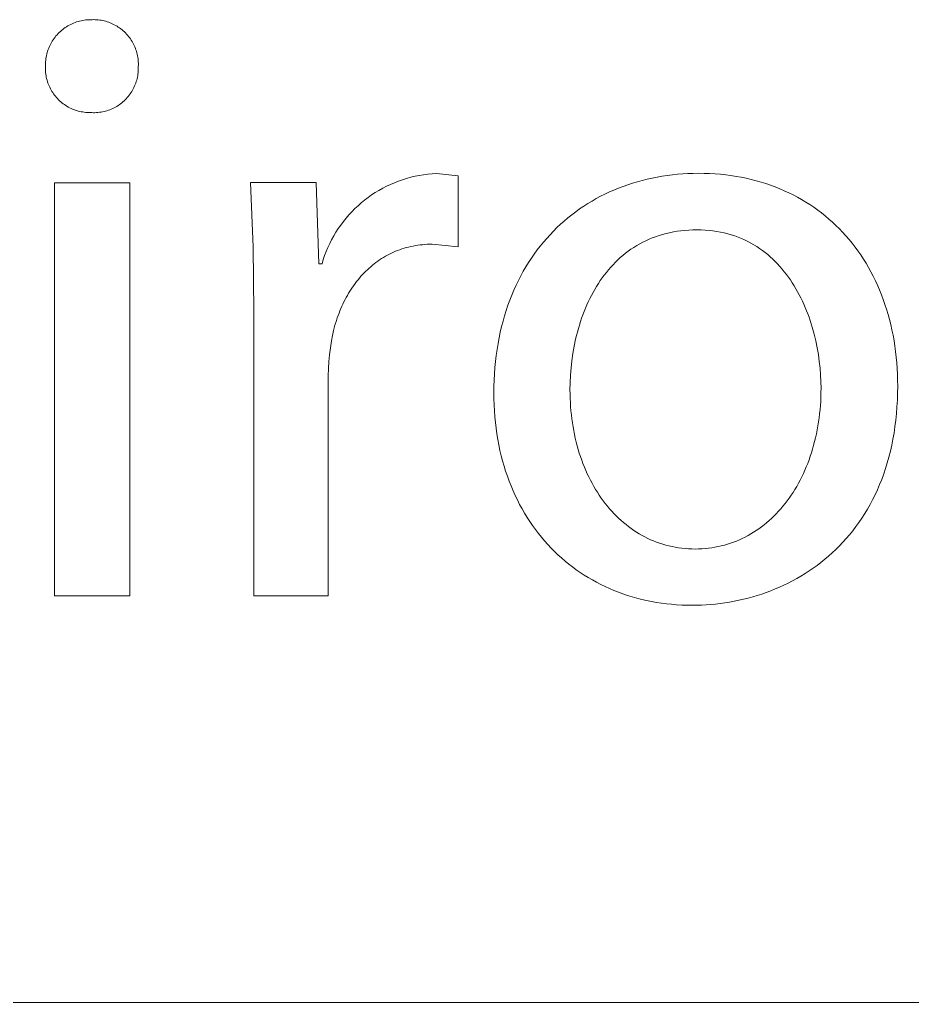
# Model space of a CAD drawing. Header units: millimetres. Extents: x 0 to 4030, y -54 to 2762.
# Drawn here: x 3224.49 to 3266.68, y -53.58 to -7.14 of the extents above; entities that cross this region are included whole.
import ezdxf

# ---------------------------------------------------------------- set-up
doc = ezdxf.new("R2010")
doc.units = ezdxf.units.MM
doc.header["$MEASUREMENT"] = 0
doc.layers.add('Domyślny', color=7, linetype='Continuous', true_color=0x000000)

msp = doc.modelspace()

# ---------------------------------------------------------------- linework, layer by layer
at = {"layer": 'Domyślny', "color": 18, "lineweight": 15, "true_color": 0x000000}
for p, q in [((3226.773, -7.432), (3226.838, -7.396)), ((3226.838, -7.396), (3226.904, -7.362)), ((3226.904, -7.362), (3226.971, -7.33)), ((3226.971, -7.33), (3227.039, -7.3)), ((3227.039, -7.3), (3227.108, -7.273)), ((3227.108, -7.273), (3227.179, -7.249)), ((3227.179, -7.249), (3227.25, -7.226)), ((3227.25, -7.226), (3227.321, -7.207)), ((3227.321, -7.207), (3227.394, -7.189)), ((3227.394, -7.189), (3227.466, -7.175)), ((3227.466, -7.175), (3227.54, -7.162)), ((3227.54, -7.162), (3227.614, -7.153)), ((3227.614, -7.153), (3227.688, -7.146)), ((3227.688, -7.146), (3227.762, -7.141)), ((3227.762, -7.141), (3227.836, -7.139)), ((3227.836, -7.139), (3227.91, -7.14)), ((3227.91, -7.14), (3227.983, -7.138)), ((3227.983, -7.138), (3228.056, -7.139)), ((3228.056, -7.139), (3228.129, -7.143)), ((3228.129, -7.143), (3228.202, -7.149)), ((3228.202, -7.149), (3228.274, -7.158)), ((3228.274, -7.158), (3228.346, -7.169)), ((3228.346, -7.169), (3228.418, -7.183)), ((3228.418, -7.183), (3228.489, -7.199)), ((3228.489, -7.199), (3228.559, -7.217)), ((3228.559, -7.217), (3228.629, -7.238)), ((3228.629, -7.238), (3228.698, -7.261)), ((3228.698, -7.261), (3228.766, -7.287)), ((3228.766, -7.287), (3228.834, -7.315)), ((3228.834, -7.315), (3228.9, -7.346)), ((3228.9, -7.346), (3228.965, -7.378)), ((3228.965, -7.378), (3229.029, -7.413)), ((3229.029, -7.413), (3229.092, -7.45)), ((3226.208, -7.91), (3226.256, -7.854)), ((3226.256, -7.854), (3226.307, -7.799)), ((3226.307, -7.799), (3226.359, -7.746)), ((3226.359, -7.746), (3226.414, -7.696)), ((3226.414, -7.696), (3226.47, -7.647)), ((3226.47, -7.647), (3226.527, -7.6)), ((3226.527, -7.6), (3226.586, -7.555)), ((3226.586, -7.555), (3226.647, -7.512)), ((3226.647, -7.512), (3226.709, -7.471)), ((3226.709, -7.471), (3226.773, -7.432)), ((3229.092, -7.45), (3229.153, -7.489)), ((3229.153, -7.489), (3229.213, -7.53)), ((3229.213, -7.53), (3229.272, -7.574)), ((3229.272, -7.574), (3229.329, -7.619)), ((3229.329, -7.619), (3229.385, -7.666)), ((3229.385, -7.666), (3229.438, -7.715)), ((3229.438, -7.715), (3229.49, -7.766)), ((3229.49, -7.766), (3229.541, -7.819)), ((3229.541, -7.819), (3229.589, -7.874)), ((3229.589, -7.874), (3229.636, -7.93)), ((3225.894, -8.413), (3225.925, -8.346)), ((3225.925, -8.346), (3225.959, -8.28)), ((3225.959, -8.28), (3225.995, -8.215)), ((3225.995, -8.215), (3226.033, -8.151)), ((3226.033, -8.151), (3226.074, -8.088)), ((3226.074, -8.088), (3226.116, -8.027)), ((3226.116, -8.027), (3226.161, -7.968)), ((3226.161, -7.968), (3226.208, -7.91)), ((3229.636, -7.93), (3229.68, -7.987)), ((3229.68, -7.987), (3229.723, -8.046)), ((3229.723, -8.046), (3229.764, -8.107)), ((3229.764, -8.107), (3229.802, -8.169)), ((3229.802, -8.169), (3229.838, -8.232)), ((3229.838, -8.232), (3229.872, -8.297)), ((3229.872, -8.297), (3229.904, -8.362)), ((3225.756, -8.837), (3225.773, -8.764)), ((3225.773, -8.764), (3225.792, -8.693)), ((3225.792, -8.693), (3225.814, -8.621)), ((3225.814, -8.621), (3225.838, -8.551)), ((3225.838, -8.551), (3225.865, -8.482)), ((3225.865, -8.482), (3225.894, -8.413)), ((3229.904, -8.362), (3229.934, -8.429)), ((3229.934, -8.429), (3229.961, -8.496)), ((3229.961, -8.496), (3229.986, -8.565)), ((3229.986, -8.565), (3230.008, -8.634)), ((3230.008, -8.634), (3230.028, -8.704)), ((3230.028, -8.704), (3230.046, -8.775)), ((3230.046, -8.775), (3230.061, -8.846)), ((3225.708, -9.28), (3225.71, -9.205)), ((3225.71, -9.354), (3225.708, -9.28)), ((3225.71, -9.205), (3225.714, -9.131)), ((3225.714, -9.131), (3225.721, -9.057)), ((3225.721, -9.057), (3225.73, -8.983)), ((3225.73, -8.983), (3225.742, -8.91)), ((3225.742, -8.91), (3225.756, -8.837)), ((3230.061, -8.846), (3230.074, -8.918)), ((3230.074, -8.918), (3230.084, -8.99)), ((3230.084, -8.99), (3230.092, -9.063)), ((3230.092, -9.063), (3230.097, -9.135)), ((3230.097, -9.135), (3230.1, -9.208)), ((3230.1, -9.281), (3230.098, -9.354)), ((3230.1, -9.208), (3230.1, -9.281)), ((3225.708, -9.426), (3225.71, -9.354)), ((3225.709, -9.498), (3225.708, -9.426)), ((3225.713, -9.571), (3225.709, -9.498)), ((3225.719, -9.643), (3225.713, -9.571)), ((3225.727, -9.714), (3225.719, -9.643)), ((3225.738, -9.786), (3225.727, -9.714)), ((3230.08, -9.715), (3230.069, -9.787)), ((3230.089, -9.643), (3230.08, -9.715)), ((3230.095, -9.571), (3230.089, -9.643)), ((3230.098, -9.499), (3230.095, -9.571)), ((3230.098, -9.354), (3230.099, -9.426)), ((3230.099, -9.426), (3230.098, -9.499)), ((3225.751, -9.857), (3225.738, -9.786)), ((3225.767, -9.927), (3225.751, -9.857)), ((3225.786, -9.997), (3225.767, -9.927)), ((3225.806, -10.067), (3225.786, -9.997)), ((3225.829, -10.135), (3225.806, -10.067)), ((3225.855, -10.203), (3225.829, -10.135)), ((3225.882, -10.269), (3225.855, -10.203)), ((3229.952, -10.204), (3229.924, -10.271)), ((3229.978, -10.136), (3229.952, -10.204)), ((3230.001, -10.068), (3229.978, -10.136)), ((3230.022, -9.998), (3230.001, -10.068)), ((3230.04, -9.928), (3230.022, -9.998)), ((3230.056, -9.858), (3230.04, -9.928)), ((3230.069, -9.787), (3230.056, -9.858)), ((3225.912, -10.335), (3225.882, -10.269)), ((3225.945, -10.4), (3225.912, -10.335)), ((3225.979, -10.463), (3225.945, -10.4)), ((3226.016, -10.526), (3225.979, -10.463)), ((3226.054, -10.587), (3226.016, -10.526)), ((3226.095, -10.646), (3226.054, -10.587)), ((3226.138, -10.704), (3226.095, -10.646)), ((3229.711, -10.649), (3229.668, -10.707)), ((3229.752, -10.589), (3229.711, -10.649)), ((3229.791, -10.528), (3229.752, -10.589)), ((3229.828, -10.465), (3229.791, -10.528)), ((3229.862, -10.402), (3229.828, -10.465)), ((3229.894, -10.337), (3229.862, -10.402)), ((3229.924, -10.271), (3229.894, -10.337)), ((3226.183, -10.761), (3226.138, -10.704)), ((3226.23, -10.816), (3226.183, -10.761)), ((3226.278, -10.87), (3226.23, -10.816)), ((3226.329, -10.921), (3226.278, -10.87)), ((3226.381, -10.971), (3226.329, -10.921)), ((3226.435, -11.02), (3226.381, -10.971)), ((3226.491, -11.066), (3226.435, -11.02)), ((3226.548, -11.11), (3226.491, -11.066)), ((3226.606, -11.152), (3226.548, -11.11)), ((3229.259, -11.114), (3229.2, -11.156)), ((3229.316, -11.069), (3229.259, -11.114)), ((3229.371, -11.023), (3229.316, -11.069)), ((3229.425, -10.974), (3229.371, -11.023)), ((3229.477, -10.924), (3229.425, -10.974)), ((3229.528, -10.873), (3229.477, -10.924)), ((3229.577, -10.819), (3229.528, -10.873)), ((3229.624, -10.764), (3229.577, -10.819)), ((3229.668, -10.707), (3229.624, -10.764)), ((3226.666, -11.193), (3226.606, -11.152)), ((3226.728, -11.231), (3226.666, -11.193)), ((3226.79, -11.267), (3226.728, -11.231)), ((3226.854, -11.301), (3226.79, -11.267)), ((3226.919, -11.332), (3226.854, -11.301)), ((3226.985, -11.362), (3226.919, -11.332)), ((3227.052, -11.389), (3226.985, -11.362)), ((3227.12, -11.414), (3227.052, -11.389)), ((3227.189, -11.436), (3227.12, -11.414)), ((3227.258, -11.456), (3227.189, -11.436)), ((3227.328, -11.474), (3227.258, -11.456)), ((3227.399, -11.489), (3227.328, -11.474)), ((3227.47, -11.502), (3227.399, -11.489)), ((3227.542, -11.512), (3227.47, -11.502)), ((3227.613, -11.52), (3227.542, -11.512)), ((3227.685, -11.525), (3227.613, -11.52)), ((3227.758, -11.528), (3227.685, -11.525)), ((3227.83, -11.528), (3227.758, -11.528)), ((3227.902, -11.533), (3227.83, -11.528)), ((3227.975, -11.535), (3227.902, -11.533)), ((3228.047, -11.534), (3227.975, -11.535)), ((3228.119, -11.531), (3228.047, -11.534)), ((3228.191, -11.526), (3228.119, -11.531)), ((3228.263, -11.518), (3228.191, -11.526)), ((3228.335, -11.507), (3228.263, -11.518)), ((3228.406, -11.494), (3228.335, -11.507)), ((3228.477, -11.479), (3228.406, -11.494)), ((3228.547, -11.461), (3228.477, -11.479)), ((3228.617, -11.441), (3228.547, -11.461)), ((3228.686, -11.418), (3228.617, -11.441)), ((3228.754, -11.393), (3228.686, -11.418)), ((3228.821, -11.366), (3228.754, -11.393)), ((3228.887, -11.337), (3228.821, -11.366)), ((3228.952, -11.305), (3228.887, -11.337)), ((3229.016, -11.271), (3228.952, -11.305)), ((3229.078, -11.235), (3229.016, -11.271)), ((3229.14, -11.196), (3229.078, -11.235)), ((3229.2, -11.156), (3229.14, -11.196)), ((3226.139, -14.843), (3229.695, -14.843)), ((3226.139, -34.37), (3226.139, -14.843)), ((3229.695, -14.843), (3229.695, -34.37)), ((3235.525, -17.89), (3235.399, -14.838)), ((3235.399, -14.838), (3238.499, -14.838)), ((3238.499, -14.838), (3238.634, -18.676)), ((3242.014, -14.924), (3242.202, -14.843)), ((3242.202, -14.843), (3242.393, -14.769)), ((3242.393, -14.769), (3242.586, -14.701)), ((3242.586, -14.701), (3242.781, -14.64)), ((3242.781, -14.64), (3242.978, -14.586)), ((3242.978, -14.586), (3243.177, -14.539)), ((3243.177, -14.539), (3243.377, -14.499)), ((3243.377, -14.499), (3243.579, -14.466)), ((3243.579, -14.466), (3243.782, -14.439)), ((3243.782, -14.439), (3243.986, -14.42)), ((3243.986, -14.42), (3244.19, -14.408)), ((3244.19, -14.408), (3245.21, -14.516)), ((3245.21, -14.516), (3245.21, -17.871)), ((3253.458, -14.864), (3253.685, -14.796)), ((3253.685, -14.796), (3253.914, -14.733)), ((3253.914, -14.733), (3254.146, -14.676)), ((3254.146, -14.676), (3254.38, -14.624)), ((3254.38, -14.624), (3254.616, -14.577)), ((3254.616, -14.577), (3254.855, -14.536)), ((3254.855, -14.536), (3255.095, -14.5)), ((3255.095, -14.5), (3255.338, -14.47)), ((3255.338, -14.47), (3255.583, -14.445)), ((3255.583, -14.445), (3255.83, -14.425)), ((3255.83, -14.425), (3256.078, -14.411)), ((3256.078, -14.411), (3256.329, -14.403)), ((3256.329, -14.403), (3256.581, -14.4)), ((3256.581, -14.4), (3256.842, -14.403)), ((3256.842, -14.403), (3257.101, -14.412)), ((3257.101, -14.412), (3257.358, -14.427)), ((3257.358, -14.427), (3257.611, -14.447)), ((3257.611, -14.447), (3257.862, -14.474)), ((3257.862, -14.474), (3258.109, -14.506)), ((3258.109, -14.506), (3258.354, -14.544)), ((3258.354, -14.544), (3258.596, -14.587)), ((3258.596, -14.587), (3258.834, -14.636)), ((3258.834, -14.636), (3259.07, -14.691)), ((3259.07, -14.691), (3259.303, -14.751)), ((3259.303, -14.751), (3259.532, -14.816)), ((3259.532, -14.816), (3259.758, -14.887)), ((3241.124, -15.424), (3241.295, -15.312)), ((3241.295, -15.312), (3241.469, -15.206)), ((3241.469, -15.206), (3241.648, -15.105)), ((3241.648, -15.105), (3241.829, -15.012)), ((3241.829, -15.012), (3242.014, -14.924)), ((3252.153, -15.383), (3252.364, -15.283)), ((3252.364, -15.283), (3252.577, -15.189)), ((3252.577, -15.189), (3252.793, -15.1)), ((3252.793, -15.1), (3253.012, -15.016)), ((3253.012, -15.016), (3253.233, -14.938)), ((3253.233, -14.938), (3253.458, -14.864)), ((3259.758, -14.887), (3259.981, -14.963)), ((3259.981, -14.963), (3260.201, -15.044)), ((3260.201, -15.044), (3260.417, -15.131)), ((3260.417, -15.131), (3260.63, -15.223)), ((3260.63, -15.223), (3260.84, -15.32)), ((3260.84, -15.32), (3261.046, -15.422)), ((3240.636, -15.795), (3240.794, -15.666)), ((3240.794, -15.666), (3240.957, -15.542)), ((3240.957, -15.542), (3241.124, -15.424)), ((3251.343, -15.831), (3251.541, -15.711)), ((3251.541, -15.711), (3251.742, -15.597)), ((3251.742, -15.597), (3251.946, -15.487)), ((3251.946, -15.487), (3252.153, -15.383)), ((3261.046, -15.422), (3261.249, -15.529)), ((3261.249, -15.529), (3261.448, -15.641)), ((3261.448, -15.641), (3261.643, -15.758)), ((3261.643, -15.758), (3261.835, -15.879)), ((3240.05, -16.366), (3240.189, -16.216)), ((3240.189, -16.216), (3240.333, -16.07)), ((3240.333, -16.07), (3240.482, -15.93)), ((3240.482, -15.93), (3240.636, -15.795)), ((3250.585, -16.36), (3250.769, -16.22)), ((3250.769, -16.22), (3250.957, -16.085)), ((3250.957, -16.085), (3251.148, -15.956)), ((3251.148, -15.956), (3251.343, -15.831)), ((3261.835, -15.879), (3262.023, -16.006)), ((3262.023, -16.006), (3262.207, -16.137)), ((3262.207, -16.137), (3262.388, -16.273)), ((3239.667, -16.844), (3239.789, -16.68)), ((3239.789, -16.68), (3239.917, -16.521)), ((3239.917, -16.521), (3240.05, -16.366)), ((3250.055, -16.808), (3250.228, -16.654)), ((3250.228, -16.654), (3250.405, -16.504)), ((3250.405, -16.504), (3250.585, -16.36)), ((3262.388, -16.273), (3262.564, -16.414)), ((3262.564, -16.414), (3262.737, -16.56)), ((3262.737, -16.56), (3262.906, -16.71)), ((3262.906, -16.71), (3263.071, -16.864)), ((3239.439, -17.184), (3239.55, -17.012)), ((3239.55, -17.012), (3239.667, -16.844)), ((3249.558, -17.3), (3249.72, -17.131)), ((3249.72, -17.131), (3249.885, -16.967)), ((3249.885, -16.967), (3250.055, -16.808)), ((3255.385, -17.17), (3255.211, -17.205)), ((3255.562, -17.14), (3255.385, -17.17)), ((3255.743, -17.115), (3255.562, -17.14)), ((3255.927, -17.096), (3255.743, -17.115)), ((3256.115, -17.082), (3255.927, -17.096)), ((3256.306, -17.074), (3256.115, -17.082)), ((3256.5, -17.071), (3256.306, -17.074)), ((3256.695, -17.074), (3256.5, -17.071)), ((3256.887, -17.083), (3256.695, -17.074)), ((3257.074, -17.098), (3256.887, -17.083)), ((3257.258, -17.119), (3257.074, -17.098)), ((3257.439, -17.145), (3257.258, -17.119)), ((3257.616, -17.177), (3257.439, -17.145)), ((3257.789, -17.214), (3257.616, -17.177)), ((3263.071, -16.864), (3263.232, -17.023)), ((3263.232, -17.023), (3263.388, -17.187)), ((3239.144, -17.721), (3239.236, -17.539)), ((3239.236, -17.539), (3239.335, -17.36)), ((3239.335, -17.36), (3239.439, -17.184)), ((3249.247, -17.652), (3249.4, -17.474)), ((3249.4, -17.474), (3249.558, -17.3)), ((3254.088, -17.585), (3253.94, -17.658)), ((3254.238, -17.517), (3254.088, -17.585)), ((3254.392, -17.453), (3254.238, -17.517)), ((3254.549, -17.394), (3254.392, -17.453)), ((3254.709, -17.339), (3254.549, -17.394)), ((3254.873, -17.29), (3254.709, -17.339)), ((3255.04, -17.245), (3254.873, -17.29)), ((3255.211, -17.205), (3255.04, -17.245)), ((3257.958, -17.257), (3257.789, -17.214)), ((3258.124, -17.305), (3257.958, -17.257)), ((3258.287, -17.358), (3258.124, -17.305)), ((3258.446, -17.416), (3258.287, -17.358)), ((3258.601, -17.479), (3258.446, -17.416)), ((3258.753, -17.547), (3258.601, -17.479)), ((3258.902, -17.619), (3258.753, -17.547)), ((3259.047, -17.696), (3258.902, -17.619)), ((3263.388, -17.187), (3263.541, -17.354)), ((3263.541, -17.354), (3263.69, -17.526)), ((3263.69, -17.526), (3263.834, -17.703)), ((3235.56, -20.944), (3235.525, -17.89)), ((3238.906, -18.287), (3238.979, -18.095)), ((3238.979, -18.095), (3239.058, -17.907)), ((3239.058, -17.907), (3239.144, -17.721)), ((3242.253, -18.087), (3242.155, -18.13)), ((3242.352, -18.047), (3242.253, -18.087)), ((3242.453, -18.01), (3242.352, -18.047)), ((3242.555, -17.975), (3242.453, -18.01)), ((3242.658, -17.942), (3242.555, -17.975)), ((3242.763, -17.912), (3242.658, -17.942)), ((3242.868, -17.884), (3242.763, -17.912)), ((3242.975, -17.859), (3242.868, -17.884)), ((3243.083, -17.836), (3242.975, -17.859)), ((3243.192, -17.816), (3243.083, -17.836)), ((3243.302, -17.799), (3243.192, -17.816)), ((3243.414, -17.784), (3243.302, -17.799)), ((3243.527, -17.772), (3243.414, -17.784)), ((3243.64, -17.762), (3243.527, -17.772)), ((3243.755, -17.755), (3243.64, -17.762)), ((3243.871, -17.751), (3243.755, -17.755)), ((3243.988, -17.75), (3243.871, -17.751)), ((3245.21, -17.871), (3243.988, -17.75)), ((3248.812, -18.215), (3248.953, -18.023)), ((3248.953, -18.023), (3249.098, -17.835)), ((3249.098, -17.835), (3249.247, -17.652)), ((3253.254, -18.083), (3253.126, -18.18)), ((3253.384, -17.99), (3253.254, -18.083)), ((3253.519, -17.901), (3253.384, -17.99)), ((3253.656, -17.816), (3253.519, -17.901)), ((3253.797, -17.734), (3253.656, -17.816)), ((3253.94, -17.658), (3253.797, -17.734)), ((3259.189, -17.777), (3259.047, -17.696)), ((3259.327, -17.862), (3259.189, -17.777)), ((3259.462, -17.952), (3259.327, -17.862)), ((3259.594, -18.045), (3259.462, -17.952)), ((3259.722, -18.143), (3259.594, -18.045)), ((3263.834, -17.703), (3263.974, -17.883)), ((3263.974, -17.883), (3264.11, -18.068)), ((3264.11, -18.068), (3264.241, -18.257)), ((3238.781, -18.676), (3238.84, -18.48)), ((3238.84, -18.48), (3238.906, -18.287)), ((3241.418, -18.55), (3241.332, -18.612)), ((3241.505, -18.489), (3241.418, -18.55)), ((3241.594, -18.431), (3241.505, -18.489)), ((3241.684, -18.375), (3241.594, -18.431)), ((3241.776, -18.322), (3241.684, -18.375)), ((3241.869, -18.27), (3241.776, -18.322)), ((3241.963, -18.221), (3241.869, -18.27)), ((3242.058, -18.174), (3241.963, -18.221)), ((3242.155, -18.13), (3242.058, -18.174)), ((3248.544, -18.614), (3248.676, -18.412)), ((3248.676, -18.412), (3248.812, -18.215)), ((3252.762, -18.493), (3252.647, -18.604)), ((3252.88, -18.385), (3252.762, -18.493)), ((3253.001, -18.281), (3252.88, -18.385)), ((3253.126, -18.18), (3253.001, -18.281)), ((3259.847, -18.244), (3259.722, -18.143)), ((3259.969, -18.349), (3259.847, -18.244)), ((3260.087, -18.458), (3259.969, -18.349)), ((3260.202, -18.57), (3260.087, -18.458)), ((3260.314, -18.685), (3260.202, -18.57)), ((3264.241, -18.257), (3264.368, -18.45)), ((3264.368, -18.45), (3264.491, -18.647)), ((3238.634, -18.676), (3238.781, -18.676)), ((3240.846, -19.03), (3240.77, -19.106)), ((3240.924, -18.955), (3240.846, -19.03)), ((3241.002, -18.883), (3240.924, -18.955)), ((3241.083, -18.812), (3241.002, -18.883)), ((3241.164, -18.743), (3241.083, -18.812)), ((3241.247, -18.677), (3241.164, -18.743)), ((3241.332, -18.612), (3241.247, -18.677)), ((3248.176, -19.246), (3248.294, -19.031)), ((3248.294, -19.031), (3248.416, -18.82)), ((3248.416, -18.82), (3248.544, -18.614)), ((3252.321, -18.957), (3252.219, -19.082)), ((3252.427, -18.836), (3252.321, -18.957)), ((3252.536, -18.718), (3252.427, -18.836)), ((3252.647, -18.604), (3252.536, -18.718)), ((3260.423, -18.804), (3260.314, -18.685)), ((3260.528, -18.926), (3260.423, -18.804)), ((3260.63, -19.05), (3260.528, -18.926)), ((3264.491, -18.647), (3264.609, -18.848)), ((3264.609, -18.848), (3264.723, -19.053)), ((3240.482, -19.432), (3240.414, -19.518)), ((3240.552, -19.348), (3240.482, -19.432)), ((3240.623, -19.265), (3240.552, -19.348)), ((3240.696, -19.185), (3240.623, -19.265)), ((3240.77, -19.106), (3240.696, -19.185)), ((3247.954, -19.69), (3248.062, -19.466)), ((3248.062, -19.466), (3248.176, -19.246)), ((3251.931, -19.471), (3251.841, -19.607)), ((3252.024, -19.339), (3251.931, -19.471)), ((3252.12, -19.209), (3252.024, -19.339)), ((3252.219, -19.082), (3252.12, -19.209)), ((3260.729, -19.178), (3260.63, -19.05)), ((3260.825, -19.308), (3260.729, -19.178)), ((3260.918, -19.441), (3260.825, -19.308)), ((3261.008, -19.577), (3260.918, -19.441)), ((3264.723, -19.053), (3264.832, -19.262)), ((3264.832, -19.262), (3264.937, -19.474)), ((3264.937, -19.474), (3265.036, -19.691)), ((3240.157, -19.88), (3240.096, -19.975)), ((3240.219, -19.787), (3240.157, -19.88)), ((3240.282, -19.695), (3240.219, -19.787)), ((3240.347, -19.606), (3240.282, -19.695)), ((3240.414, -19.518), (3240.347, -19.606)), ((3247.751, -20.153), (3247.85, -19.919)), ((3247.85, -19.919), (3247.954, -19.69)), ((3251.67, -19.886), (3251.589, -20.029)), ((3251.754, -19.745), (3251.67, -19.886)), ((3251.841, -19.607), (3251.754, -19.745)), ((3261.095, -19.715), (3261.008, -19.577)), ((3261.178, -19.855), (3261.095, -19.715)), ((3261.259, -19.998), (3261.178, -19.855)), ((3265.036, -19.691), (3265.132, -19.911)), ((3265.132, -19.911), (3265.222, -20.135)), ((3239.871, -20.37), (3239.819, -20.473)), ((3239.925, -20.269), (3239.871, -20.37)), ((3239.981, -20.169), (3239.925, -20.269)), ((3240.038, -20.071), (3239.981, -20.169)), ((3240.096, -19.975), (3240.038, -20.071)), ((3247.569, -20.632), (3247.658, -20.39)), ((3247.658, -20.39), (3247.751, -20.153)), ((3251.436, -20.322), (3251.364, -20.471)), ((3251.511, -20.174), (3251.436, -20.322)), ((3251.589, -20.029), (3251.511, -20.174)), ((3261.337, -20.142), (3261.259, -19.998)), ((3261.411, -20.289), (3261.337, -20.142)), ((3261.483, -20.437), (3261.411, -20.289)), ((3265.222, -20.135), (3265.308, -20.362)), ((3265.308, -20.362), (3265.388, -20.593)), ((3239.673, -20.791), (3239.628, -20.9)), ((3239.72, -20.684), (3239.673, -20.791)), ((3239.769, -20.578), (3239.72, -20.684)), ((3239.819, -20.473), (3239.769, -20.578)), ((3247.408, -21.13), (3247.486, -20.879)), ((3247.486, -20.879), (3247.569, -20.632)), ((3251.229, -20.777), (3251.167, -20.933)), ((3251.295, -20.623), (3251.229, -20.777)), ((3251.364, -20.471), (3251.295, -20.623)), ((3261.551, -20.587), (3261.483, -20.437)), ((3261.617, -20.739), (3261.551, -20.587)), ((3261.68, -20.892), (3261.617, -20.739)), ((3261.74, -21.047), (3261.68, -20.892)), ((3265.388, -20.593), (3265.464, -20.827)), ((3265.464, -20.827), (3265.535, -21.065)), ((3235.56, -34.365), (3235.56, -20.944)), ((3239.465, -21.35), (3239.393, -21.583)), ((3239.503, -21.235), (3239.465, -21.35)), ((3239.543, -21.122), (3239.503, -21.235)), ((3239.585, -21.01), (3239.543, -21.122)), ((3239.628, -20.9), (3239.585, -21.01)), ((3247.335, -21.385), (3247.408, -21.13)), ((3251.049, -21.249), (3250.995, -21.41)), ((3251.106, -21.09), (3251.049, -21.249)), ((3251.167, -20.933), (3251.106, -21.09)), ((3261.797, -21.203), (3261.74, -21.047)), ((3261.851, -21.36), (3261.797, -21.203)), ((3261.902, -21.518), (3261.851, -21.36)), ((3265.535, -21.065), (3265.601, -21.307)), ((3265.601, -21.307), (3265.662, -21.552)), ((3239.33, -21.822), (3239.273, -22.065)), ((3239.393, -21.583), (3239.33, -21.822)), ((3247.206, -21.908), (3247.268, -21.644)), ((3247.268, -21.644), (3247.335, -21.385)), ((3250.895, -21.735), (3250.85, -21.9)), ((3250.944, -21.572), (3250.895, -21.735)), ((3250.995, -21.41), (3250.944, -21.572)), ((3261.951, -21.677), (3261.902, -21.518)), ((3262.039, -21.997), (3261.951, -21.677)), ((3265.662, -21.552), (3265.718, -21.8)), ((3265.718, -21.8), (3265.769, -22.051)), ((3239.273, -22.065), (3239.224, -22.313)), ((3247.099, -22.448), (3247.15, -22.176)), ((3247.15, -22.176), (3247.206, -21.908)), ((3250.767, -22.234), (3250.696, -22.571)), ((3250.807, -22.066), (3250.767, -22.234)), ((3250.85, -21.9), (3250.807, -22.066)), ((3262.117, -22.319), (3262.039, -21.997)), ((3265.769, -22.051), (3265.815, -22.306)), ((3239.176, -22.641), (3239.137, -22.971)), ((3239.224, -22.313), (3239.176, -22.641)), ((3247.015, -23.005), (3247.054, -22.724)), ((3247.054, -22.724), (3247.099, -22.448)), ((3250.696, -22.571), (3250.636, -22.912)), ((3262.184, -22.642), (3262.117, -22.319)), ((3262.24, -22.966), (3262.184, -22.642)), ((3265.815, -22.306), (3265.855, -22.563)), ((3265.855, -22.563), (3265.89, -22.824)), ((3239.137, -22.971), (3239.108, -23.301)), ((3246.982, -23.29), (3247.015, -23.005)), ((3250.636, -22.912), (3250.587, -23.255)), ((3262.285, -23.29), (3262.24, -22.966)), ((3265.89, -22.824), (3265.92, -23.088)), ((3265.92, -23.088), (3265.945, -23.355)), ((3239.087, -23.632), (3239.076, -23.964)), ((3239.108, -23.301), (3239.087, -23.632)), ((3246.933, -23.871), (3246.954, -23.578)), ((3246.954, -23.578), (3246.982, -23.29)), ((3250.55, -23.6), (3250.523, -23.947)), ((3250.587, -23.255), (3250.55, -23.6)), ((3262.321, -23.612), (3262.285, -23.29)), ((3262.345, -23.931), (3262.321, -23.612)), ((3265.945, -23.355), (3265.964, -23.625)), ((3265.964, -23.625), (3265.978, -23.898)), ((3239.076, -23.964), (3239.076, -34.365)), ((3246.917, -24.168), (3246.933, -23.871)), ((3250.523, -23.947), (3250.507, -24.294)), ((3262.36, -24.248), (3262.345, -23.931)), ((3265.978, -23.898), (3265.986, -24.174)), ((3246.905, -24.774), (3246.908, -24.469)), ((3246.908, -24.469), (3246.917, -24.168)), ((3250.507, -24.294), (3250.501, -24.64)), ((3262.365, -24.559), (3262.36, -24.248)), ((3262.363, -24.765), (3262.365, -24.559)), ((3265.989, -24.452), (3265.985, -24.787)), ((3265.986, -24.174), (3265.989, -24.452)), ((3246.908, -25.062), (3246.905, -24.774)), ((3246.916, -25.346), (3246.908, -25.062)), ((3250.501, -24.64), (3250.503, -24.84)), ((3250.503, -24.84), (3250.509, -25.038)), ((3250.509, -25.038), (3250.517, -25.235)), ((3262.349, -25.17), (3262.358, -24.969)), ((3262.358, -24.969), (3262.363, -24.765)), ((3265.985, -24.787), (3265.974, -25.116)), ((3246.931, -25.627), (3246.916, -25.346)), ((3250.517, -25.235), (3250.53, -25.43)), ((3250.53, -25.43), (3250.546, -25.623)), ((3262.319, -25.568), (3262.336, -25.37)), ((3262.336, -25.37), (3262.349, -25.17)), ((3265.956, -25.439), (3265.931, -25.756)), ((3265.974, -25.116), (3265.956, -25.439)), ((3246.952, -25.904), (3246.931, -25.627)), ((3246.978, -26.178), (3246.952, -25.904)), ((3250.546, -25.623), (3250.565, -25.815)), ((3250.565, -25.815), (3250.588, -26.004)), ((3250.588, -26.004), (3250.614, -26.192)), ((3262.249, -26.15), (3262.276, -25.958)), ((3262.276, -25.958), (3262.299, -25.764)), ((3262.299, -25.764), (3262.319, -25.568)), ((3265.931, -25.756), (3265.9, -26.067)), ((3247.01, -26.448), (3246.978, -26.178)), ((3247.047, -26.715), (3247.01, -26.448)), ((3250.614, -26.192), (3250.644, -26.378)), ((3250.644, -26.378), (3250.677, -26.562)), ((3262.185, -26.527), (3262.219, -26.339)), ((3262.219, -26.339), (3262.249, -26.15)), ((3265.861, -26.373), (3265.816, -26.673)), ((3265.9, -26.067), (3265.861, -26.373)), ((3247.09, -26.978), (3247.047, -26.715)), ((3250.677, -26.562), (3250.713, -26.744)), ((3250.713, -26.744), (3250.752, -26.923)), ((3250.752, -26.923), (3250.795, -27.101)), ((3262.064, -27.076), (3262.107, -26.895)), ((3262.107, -26.895), (3262.148, -26.712)), ((3262.148, -26.712), (3262.185, -26.527)), ((3265.816, -26.673), (3265.764, -26.966)), ((3247.139, -27.237), (3247.09, -26.978)), ((3247.192, -27.493), (3247.139, -27.237)), ((3250.795, -27.101), (3250.84, -27.276)), ((3250.84, -27.276), (3250.889, -27.45)), ((3261.967, -27.43), (3262.017, -27.254)), ((3262.017, -27.254), (3262.064, -27.076)), ((3265.706, -27.255), (3265.642, -27.537)), ((3265.764, -26.966), (3265.706, -27.255)), ((3247.252, -27.745), (3247.192, -27.493)), ((3247.316, -27.993), (3247.252, -27.745)), ((3250.889, -27.45), (3250.941, -27.62)), ((3250.941, -27.62), (3250.996, -27.789)), ((3250.996, -27.789), (3251.054, -27.955)), ((3261.798, -27.943), (3261.857, -27.774)), ((3261.857, -27.774), (3261.914, -27.603)), ((3261.914, -27.603), (3261.967, -27.43)), ((3265.572, -27.814), (3265.496, -28.084)), ((3265.642, -27.537), (3265.572, -27.814)), ((3247.386, -28.237), (3247.316, -27.993)), ((3247.46, -28.478), (3247.386, -28.237)), ((3251.054, -27.955), (3251.115, -28.119)), ((3251.115, -28.119), (3251.179, -28.28)), ((3251.179, -28.28), (3251.246, -28.439)), ((3261.602, -28.432), (3261.67, -28.272)), ((3261.67, -28.272), (3261.736, -28.109)), ((3261.736, -28.109), (3261.798, -27.943)), ((3265.496, -28.084), (3265.414, -28.35)), ((3247.54, -28.714), (3247.46, -28.478)), ((3247.625, -28.947), (3247.54, -28.714)), ((3251.246, -28.439), (3251.316, -28.595)), ((3251.316, -28.595), (3251.389, -28.749)), ((3251.389, -28.749), (3251.465, -28.899)), ((3261.379, -28.897), (3261.456, -28.745)), ((3261.456, -28.745), (3261.53, -28.59)), ((3261.53, -28.59), (3261.602, -28.432)), ((3265.326, -28.609), (3265.232, -28.863)), ((3265.414, -28.35), (3265.326, -28.609)), ((3247.714, -29.176), (3247.625, -28.947)), ((3247.809, -29.401), (3247.714, -29.176)), ((3251.465, -28.899), (3251.543, -29.047)), ((3251.543, -29.047), (3251.624, -29.193)), ((3251.624, -29.193), (3251.708, -29.335)), ((3261.132, -29.337), (3261.217, -29.193)), ((3261.217, -29.193), (3261.299, -29.047)), ((3261.299, -29.047), (3261.379, -28.897)), ((3265.133, -29.111), (3265.028, -29.354)), ((3265.232, -28.863), (3265.133, -29.111)), ((3247.908, -29.621), (3247.809, -29.401)), ((3248.012, -29.838), (3247.908, -29.621)), ((3251.708, -29.335), (3251.795, -29.475)), ((3251.795, -29.475), (3251.884, -29.611)), ((3251.884, -29.611), (3251.976, -29.745)), ((3260.86, -29.749), (3260.953, -29.615)), ((3260.953, -29.615), (3261.044, -29.477)), ((3261.044, -29.477), (3261.132, -29.337)), ((3264.919, -29.591), (3264.804, -29.823)), ((3265.028, -29.354), (3264.919, -29.591)), ((3248.121, -30.051), (3248.012, -29.838)), ((3248.234, -30.259), (3248.121, -30.051)), ((3251.976, -29.745), (3252.07, -29.876)), ((3252.07, -29.876), (3252.167, -30.003)), ((3252.167, -30.003), (3252.267, -30.128)), ((3252.267, -30.128), (3252.369, -30.249)), ((3260.462, -30.255), (3260.565, -30.133)), ((3260.565, -30.133), (3260.666, -30.008)), ((3260.666, -30.008), (3260.764, -29.88)), ((3260.764, -29.88), (3260.86, -29.749)), ((3264.684, -30.049), (3264.559, -30.269)), ((3264.804, -29.823), (3264.684, -30.049)), ((3248.352, -30.463), (3248.234, -30.259)), ((3248.474, -30.663), (3248.352, -30.463)), ((3252.369, -30.249), (3252.473, -30.367)), ((3252.473, -30.367), (3252.58, -30.481)), ((3252.58, -30.481), (3252.69, -30.593)), ((3252.69, -30.593), (3252.801, -30.701)), ((3260.025, -30.707), (3260.138, -30.599)), ((3260.138, -30.599), (3260.248, -30.488)), ((3260.248, -30.488), (3260.356, -30.373)), ((3260.356, -30.373), (3260.462, -30.255)), ((3264.429, -30.484), (3264.295, -30.693)), ((3264.559, -30.269), (3264.429, -30.484)), ((3248.601, -30.859), (3248.474, -30.663)), ((3248.732, -31.051), (3248.601, -30.859)), ((3248.867, -31.238), (3248.732, -31.051)), ((3252.801, -30.701), (3252.915, -30.805)), ((3252.915, -30.805), (3253.031, -30.906)), ((3253.031, -30.906), (3253.15, -31.004)), ((3253.15, -31.004), (3253.271, -31.098)), ((3253.271, -31.098), (3253.394, -31.188)), ((3259.429, -31.194), (3259.552, -31.104)), ((3259.552, -31.104), (3259.674, -31.01)), ((3259.674, -31.01), (3259.793, -30.913)), ((3259.793, -30.913), (3259.91, -30.812)), ((3259.91, -30.812), (3260.025, -30.707)), ((3264.013, -31.096), (3263.866, -31.289)), ((3264.156, -30.897), (3264.013, -31.096)), ((3264.295, -30.693), (3264.156, -30.897)), ((3249.007, -31.421), (3248.867, -31.238)), ((3249.15, -31.6), (3249.007, -31.421)), ((3253.394, -31.188), (3253.519, -31.275)), ((3253.519, -31.275), (3253.646, -31.358)), ((3253.646, -31.358), (3253.775, -31.437)), ((3253.775, -31.437), (3253.907, -31.512)), ((3253.907, -31.512), (3254.04, -31.583)), ((3258.781, -31.588), (3258.915, -31.517)), ((3258.915, -31.517), (3259.046, -31.442)), ((3259.046, -31.442), (3259.176, -31.363)), ((3259.176, -31.363), (3259.303, -31.28)), ((3259.303, -31.28), (3259.429, -31.194)), ((3263.714, -31.477), (3263.558, -31.659)), ((3263.866, -31.289), (3263.714, -31.477)), ((3249.298, -31.774), (3249.15, -31.6)), ((3249.45, -31.943), (3249.298, -31.774)), ((3249.606, -32.109), (3249.45, -31.943)), ((3254.04, -31.583), (3254.175, -31.651)), ((3254.175, -31.651), (3254.313, -31.714)), ((3254.313, -31.714), (3254.452, -31.774)), ((3254.452, -31.774), (3254.593, -31.829)), ((3254.593, -31.829), (3254.736, -31.88)), ((3254.736, -31.88), (3254.881, -31.927)), ((3254.881, -31.927), (3255.027, -31.97)), ((3255.027, -31.97), (3255.175, -32.008)), ((3255.175, -32.008), (3255.325, -32.042)), ((3255.325, -32.042), (3255.477, -32.072)), ((3257.351, -32.073), (3257.501, -32.043)), ((3257.501, -32.043), (3257.65, -32.01)), ((3257.65, -32.01), (3257.797, -31.972)), ((3257.797, -31.972), (3257.943, -31.929)), ((3257.943, -31.929), (3258.087, -31.883)), ((3258.087, -31.883), (3258.229, -31.832)), ((3258.229, -31.832), (3258.37, -31.777)), ((3258.37, -31.777), (3258.509, -31.718)), ((3258.509, -31.718), (3258.646, -31.655)), ((3258.646, -31.655), (3258.781, -31.588)), ((3263.235, -32.008), (3263.068, -32.174)), ((3263.398, -31.836), (3263.235, -32.008)), ((3263.558, -31.659), (3263.398, -31.836)), ((3249.765, -32.269), (3249.606, -32.109)), ((3249.928, -32.425), (3249.765, -32.269)), ((3250.095, -32.577), (3249.928, -32.425)), ((3255.477, -32.072), (3255.63, -32.097)), ((3255.63, -32.097), (3255.785, -32.118)), ((3255.785, -32.118), (3255.941, -32.134)), ((3255.941, -32.134), (3256.099, -32.146)), ((3256.099, -32.146), (3256.259, -32.153)), ((3256.259, -32.153), (3256.42, -32.156)), ((3256.42, -32.156), (3256.578, -32.153)), ((3256.578, -32.153), (3256.736, -32.146)), ((3256.736, -32.146), (3256.892, -32.135)), ((3256.892, -32.135), (3257.046, -32.119)), ((3257.046, -32.119), (3257.199, -32.098)), ((3257.199, -32.098), (3257.351, -32.073)), ((3262.723, -32.491), (3262.545, -32.641)), ((3262.897, -32.335), (3262.723, -32.491)), ((3263.068, -32.174), (3262.897, -32.335)), ((3250.266, -32.724), (3250.095, -32.577)), ((3250.44, -32.866), (3250.266, -32.724)), ((3250.618, -33.003), (3250.44, -32.866)), ((3262.181, -32.927), (3261.994, -33.061)), ((3262.364, -32.786), (3262.181, -32.927)), ((3262.545, -32.641), (3262.364, -32.786)), ((3250.8, -33.136), (3250.618, -33.003)), ((3250.985, -33.264), (3250.8, -33.136)), ((3251.173, -33.388), (3250.985, -33.264)), ((3251.364, -33.506), (3251.173, -33.388)), ((3261.417, -33.435), (3261.219, -33.549)), ((3261.612, -33.315), (3261.417, -33.435)), ((3261.804, -33.191), (3261.612, -33.315)), ((3261.994, -33.061), (3261.804, -33.191)), ((3251.559, -33.619), (3251.364, -33.506)), ((3251.756, -33.728), (3251.559, -33.619)), ((3251.957, -33.832), (3251.756, -33.728)), ((3252.161, -33.93), (3251.957, -33.832)), ((3260.613, -33.861), (3260.407, -33.955)), ((3260.817, -33.762), (3260.613, -33.861)), ((3261.019, -33.658), (3260.817, -33.762)), ((3261.219, -33.549), (3261.019, -33.658)), ((3239.076, -34.365), (3235.56, -34.365)), ((3252.368, -34.024), (3252.161, -33.93)), ((3252.578, -34.112), (3252.368, -34.024)), ((3252.79, -34.196), (3252.578, -34.112)), ((3253.006, -34.274), (3252.79, -34.196)), ((3253.224, -34.347), (3253.006, -34.274)), ((3253.444, -34.415), (3253.224, -34.347)), ((3259.35, -34.351), (3259.135, -34.415)), ((3259.565, -34.281), (3259.35, -34.351)), ((3259.778, -34.207), (3259.565, -34.281)), ((3259.989, -34.128), (3259.778, -34.207)), ((3260.199, -34.044), (3259.989, -34.128)), ((3260.407, -33.955), (3260.199, -34.044)), ((3229.695, -34.37), (3226.139, -34.37)), ((3253.667, -34.478), (3253.444, -34.415)), ((3253.893, -34.536), (3253.667, -34.478)), ((3254.121, -34.588), (3253.893, -34.536)), ((3254.352, -34.635), (3254.121, -34.588)), ((3254.584, -34.676), (3254.352, -34.635)), ((3254.819, -34.712), (3254.584, -34.676)), ((3255.056, -34.743), (3254.819, -34.712)), ((3255.296, -34.768), (3255.056, -34.743)), ((3255.537, -34.787), (3255.296, -34.768)), ((3255.78, -34.802), (3255.537, -34.787)), ((3256.025, -34.81), (3255.78, -34.802)), ((3256.272, -34.813), (3256.025, -34.81)), ((3256.493, -34.81), (3256.272, -34.813)), ((3256.715, -34.804), (3256.493, -34.81)), ((3256.936, -34.792), (3256.715, -34.804)), ((3257.158, -34.776), (3256.936, -34.792)), ((3257.379, -34.755), (3257.158, -34.776)), ((3257.6, -34.729), (3257.379, -34.755)), ((3257.822, -34.698), (3257.6, -34.729)), ((3258.042, -34.663), (3257.822, -34.698)), ((3258.262, -34.623), (3258.042, -34.663)), ((3258.482, -34.578), (3258.262, -34.623)), ((3258.7, -34.529), (3258.482, -34.578)), ((3258.918, -34.474), (3258.7, -34.529)), ((3259.135, -34.415), (3258.918, -34.474)), ((4026.418, -53.579), (0.001, -53.579)), ((4026.418, -53.579), (2507.181, -53.579))]:
    msp.add_line(p, q, dxfattribs=at)

doc.saveas('drawing.dxf')
